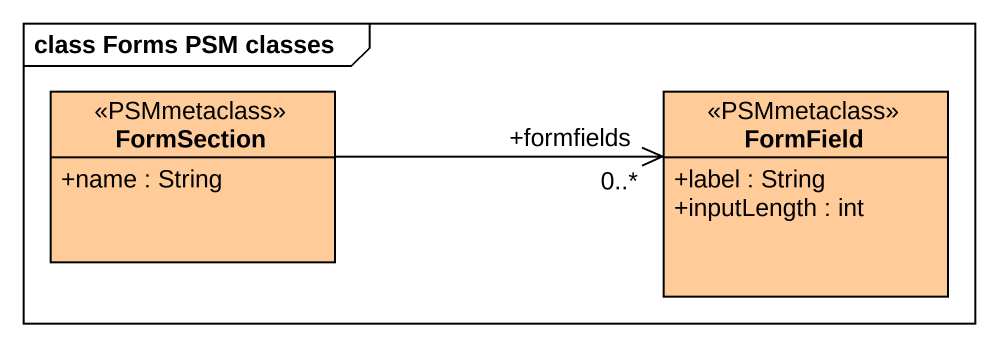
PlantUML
@startuml
mainframe class Forms PSM classes
hide circle
hide empty members
skinparam classAttributeIconSize 0
class FormSection <<PSMmetaclass>> #FFCC99 {
  +name : String
}
class FormField <<PSMmetaclass>> #FFCC99 {
  +label : String
  +inputLength : int
}
FormSection -right-> "+formfields\n0..*" FormField
@enduml
